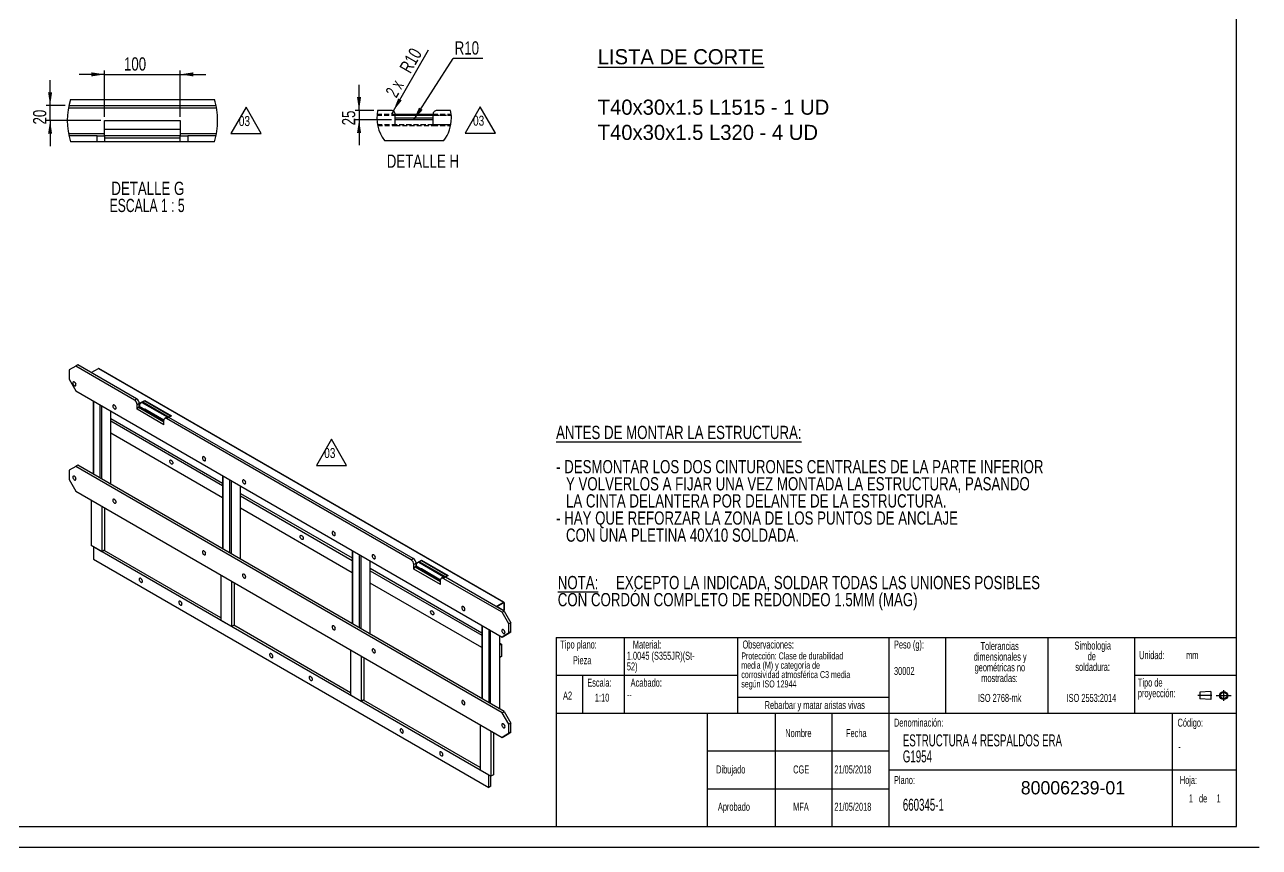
# Model space of a CAD drawing. Extents: x 0 to 5132, y -1284 to 1139.
# Drawn here: x 267.4 to 594, y 0 to 217.5 of the extents above; entities that cross this region are included whole.
import ezdxf

# ---------------------------------------------------------------- set-up
doc = ezdxf.new("R2010")
doc.units = 0
doc.linetypes.add('CENTERX2', pattern=[20.32, 12.7, -2.54, 2.54, -2.54])
doc.linetypes.add('HIDDEN', pattern=[1.905, 1.27, -0.635])
doc.layers.get('0').update_dxf_attribs({"linetype": 'CONTINUOUS'})
doc.layers.add('FORMATO', color=7, linetype='CONTINUOUS')
doc.layers.add('SLD-0', color=179, linetype='CONTINUOUS')
doc.styles.add('SLDTEXTSTYLE0', font='TXT', dxfattribs={"width": 0.75})
doc.styles.add('SLDTEXTSTYLE1', font='TXT', dxfattribs={"width": 0.605})
doc.styles.add('SLDTEXTSTYLE2', font='TXT', dxfattribs={"width": 0.6875})
doc.styles.add('SLDTEXTSTYLE3', font='TXT', dxfattribs={"width": 0.666667})
doc.dimstyles.new('SLDDIMSTYLE1', dxfattribs={"dimtxt": 3.5, "dimasz": 3.5, "dimexe": 0, "dimexo": 0.0625, "dimgap": 0.875, "dimtad": 1, "dimdec": 1, "dimlfac": 10, "dimrnd": 1e-09, "dimzin": 12, "dimdsep": 46, "dimtxsty": 'SLDTEXTSTYLE0', "dimsah": 1, "dimcen": 0.09, "dimadec": 0, "dimazin": 0, "dimtfac": 1, "dimtdec": 1, "dimtmove": 0, "dimatfit": 0, "dimfxl": 1, "dimtolj": 1, "dimtzin": 12, "dimarcsym": 0})
doc.dimstyles.new('SLDDIMSTYLE4', dxfattribs={"dimtxt": 0.18, "dimasz": 3.5, "dimexe": 0, "dimexo": 0.0625, "dimgap": 0, "dimtad": 0, "dimtih": 1, "dimtoh": 1, "dimdec": 0, "dimrnd": 1e-09, "dimzin": 0, "dimdsep": 46, "dimtxsty": 'Standard', "dimsah": 1, "dimcen": 0.09, "dimadec": 0, "dimazin": 0, "dimtfac": 3.5, "dimtdec": 0, "dimtofl": 0, "dimtmove": 0, "dimatfit": 3, "dimfxl": 1, "dimtolj": 1, "dimtzin": 0, "dimarcsym": 0})
doc.dimstyles.new('SLDDIMSTYLE5', dxfattribs={"dimtxt": 3.5, "dimasz": 3.5, "dimexe": 0, "dimexo": 0.0625, "dimgap": 0.875, "dimtad": 1, "dimdec": 1, "dimlfac": 5, "dimrnd": 1e-09, "dimzin": 12, "dimdsep": 46, "dimtxsty": 'SLDTEXTSTYLE0', "dimsah": 1, "dimcen": 0.09, "dimadec": 0, "dimazin": 0, "dimtfac": 1, "dimtdec": 1, "dimtmove": 0, "dimatfit": 0, "dimfxl": 1, "dimtolj": 1, "dimtzin": 12, "dimarcsym": 0})
doc.dimstyles.new('SLDDIMSTYLE6', dxfattribs={"dimtxt": 3.5, "dimasz": 3.5, "dimexe": 0, "dimexo": 0.0625, "dimgap": 0.875, "dimtad": 1, "dimdec": 1, "dimlfac": 10, "dimrnd": 1e-09, "dimzin": 12, "dimdsep": 46, "dimtxsty": 'SLDTEXTSTYLE0', "dimsah": 1, "dimcen": 0, "dimadec": 0, "dimazin": 0, "dimtfac": 1, "dimtdec": 1, "dimtofl": 0, "dimtmove": 0, "dimatfit": 3, "dimfxl": 1, "dimtolj": 1, "dimtzin": 12, "dimarcsym": 0})

# ---------------------------------------------------------------- blocks, each defined once
blk = doc.blocks.new('BLOQUE3')
at = {"color": 7, "linetype": 'Continuous'}
for p, q in [((397.68, 130.95), (395.23, 130.77)), ((395.23, 130.77), (395.23, 129.34)), ((397.68, 130.95), (397.68, 129.16)), ((397.68, 129.16), (395.23, 129.34))]:
    blk.add_line(p, q, dxfattribs=at)
at = {"color": 7, "linetype": 'CENTERX2'}
for p, q in [((400.52, 128.85), (400.52, 131.19)), ((397.92, 130.06), (394.8, 130.06)), ((398.88, 130.02), (402.16, 130.02))]:
    blk.add_line(p, q, dxfattribs=at)
at = {"color": 7, "linetype": 'Continuous'}
for radius in [0.892, 0.713]:
    blk.add_circle((400.52, 130.02), radius, dxfattribs=at)
blk = doc.blocks.new('SW_NOTE_0_2')
at = {"layer": 'FORMATO', "color": 0, "char_height": 3.5, "attachment_point": 1, "style": 'SLDTEXTSTYLE0'}
for s, insert in [('\\LNOTA:', (0, 4.51)), ('EXCEPTO LA INDICADA, SOLDAR TODAS LAS UNIONES POSIBLES', (15.4, 4.51)), ('CON CORDÓN COMPLETO DE REDONDEO 1.5MM (MAG)', (0, -0.01))]:
    blk.add_mtext(s, dxfattribs=dict(at, insert=insert))
blk = doc.blocks.new('SW_NOTE_0_3')
at = {"layer": 'FORMATO', "color": 0, "char_height": 3.5, "attachment_point": 1, "style": 'SLDTEXTSTYLE0'}
for s, insert in [('\\LANTES DE MONTAR LA ESTRUCTURA:', (0, 4.51)), ('- DESMONTAR LOS DOS CINTURONES CENTRALES DE LA PARTE INFERIOR', (0, -4.54)), ('Y VOLVERLOS A FIJAR UNA VEZ MONTADA LA ESTRUCTURA, PASANDO', (2.62, -9.07)), ('LA CINTA DELANTERA POR DELANTE DE LA ESTRUCTURA.', (2.62, -13.59)), ('- HAY QUE REFORZAR LA ZONA DE LOS PUNTOS DE ANCLAJE', (0, -18.12)), ('CON UNA PLETINA 40X10 SOLDADA.', (2.62, -22.64))]:
    blk.add_mtext(s, dxfattribs=dict(at, insert=insert))
blk = doc.blocks.new('SW_NOTE_0_5')
at = {"layer": 'SLD-0', "color": 0, "char_height": 3.175, "attachment_point": 1, "style": 'SLDTEXTSTYLE1'}
for s, insert in [('ESTRUCTURA 4 RESPALDOS ERA', (0, 4.09)), ('G1954', (0, -0.14))]:
    blk.add_mtext(s, dxfattribs=dict(at, insert=insert))
blk = doc.blocks.new('SW_NOTE_0_6')
at = {"layer": 'SLD-0', "color": 0, "char_height": 1.8521, "attachment_point": 1, "style": 'SLDTEXTSTYLE1'}
for s, insert in [('media (M) y categoría de', (0, -0.08)), ('Protección: Clase de durabilidad', (0, 2.39)), ('corrosividad atmosférica C3 media', (0, -2.55)), ('según ISO 12944', (0, -5.02))]:
    blk.add_mtext(s, dxfattribs=dict(at, insert=insert))
blk = doc.blocks.new('SW_NOTE_0_7')
at = {"layer": 'SLD-0', "color": 0, "attachment_point": 1, "style": 'SLDTEXTSTYLE1'}
for s, insert, char_height in [('52)', (0, -0.09), 2.117), ('1.0045 (S355JR)(St-', (0, 2.73), 2.1167)]:
    blk.add_mtext(s, dxfattribs=dict(at, insert=insert, char_height=char_height))
blk = doc.blocks.new('SW_NOTE_0_8')
at = {"layer": 'SLD-0', "color": 0, "char_height": 2.117, "attachment_point": 2, "style": 'SLDTEXTSTYLE1'}
for s, insert in [('Simbologia', (7.11, 2.73)), ('de', (6.84, -0.09)), ('soldadura:', (7.06, -2.92))]:
    blk.add_mtext(s, dxfattribs=dict(at, insert=insert))
blk = doc.blocks.new('SW_NOTE_0_9')
at = {"layer": 'SLD-0', "color": 0, "attachment_point": 1, "style": 'SLDTEXTSTYLE1'}
for s, insert, char_height in [('Tipo de', (0, 2.73), 2.117), ('proyección:', (0, -0.09), 2.1167)]:
    blk.add_mtext(s, dxfattribs=dict(at, insert=insert, char_height=char_height))
blk = doc.blocks.new('SW_NOTE_0_10')
at = {"layer": 'SLD-0', "color": 0, "attachment_point": 2, "style": 'SLDTEXTSTYLE1'}
for s, insert, char_height in [('dimensionales y', (7.54, -0.09), 2.1167), ('Tolerancias', (7.41, 2.73), 2.1167), ('geométricas no', (7.46, -2.92), 2.1167), ('mostradas:', (7.38, -5.74), 2.117)]:
    blk.add_mtext(s, dxfattribs=dict(at, insert=insert, char_height=char_height))
blk = doc.blocks.new('SW_NOTE_0_1')
at = {"layer": 'FORMATO', "color": 0, "insert": (0, 17.1), "char_height": 13.23, "attachment_point": 1, "style": 'SLDTEXTSTYLE0'}
blk.add_mtext('03', dxfattribs=at)
blk = doc.blocks.new('SIMBOLO_REV3')
at = {"layer": 'FORMATO'}
for p, q in [((201.4, 1620.3), (181.4, 1585.7)), ((221.4, 1585.7), (201.4, 1620.3)), ((181.4, 1585.7), (221.4, 1585.7))]:
    blk.add_line(p, q, dxfattribs=at)
at = {"layer": 'FORMATO', "color": 7}
blk.add_blockref('SW_NOTE_0_1', (191.8, 1591.6), dxfattribs=at)
blk = doc.blocks.new('_D_53')
at = {"layer": 'FORMATO', "color": 7, "transparency": 16777216}
for p, q in [((274.15, 196.16), (274.15, 202.89)), ((278.11, 196.16), (273.15, 196.16)), ((274.15, 192.16), (274.15, 196.16)), ((287.58, 192.16), (273.15, 192.16)), ((274.15, 192.16), (274.15, 185.43))]:
    blk.add_line(p, q, dxfattribs=at)
for points in [[(274.15, 196.16), (274.69, 199.66), (273.61, 199.66)], [(274.15, 192.16), (273.61, 188.66), (274.69, 188.66)]]:
    blk.add_solid(points, dxfattribs=at)
at = {"layer": 'FORMATO', "color": 7, "transparency": 16777216, "insert": (269.64, 191.13), "char_height": 3.5, "attachment_point": 1, "rotation": 90, "style": 'SLDTEXTSTYLE0'}
blk.add_mtext('20', dxfattribs=at)
blk = doc.blocks.new('_D_54')
at = {"layer": 'FORMATO', "color": 7, "transparency": 16777216}
for p, q in [((288.58, 204.38), (281.85, 204.38)), ((288.58, 193.16), (288.58, 205.38)), ((288.58, 204.38), (308.58, 204.38)), ((308.58, 193.16), (308.58, 205.38)), ((308.58, 204.38), (315.31, 204.38))]:
    blk.add_line(p, q, dxfattribs=at)
for points in [[(288.58, 204.38), (285.08, 204.92), (285.08, 203.84)], [(308.58, 204.38), (312.08, 203.84), (312.08, 204.92)]]:
    blk.add_solid(points, dxfattribs=at)
at = {"layer": 'FORMATO', "color": 7, "transparency": 16777216, "insert": (293.69, 208.89), "char_height": 3.5, "attachment_point": 1, "style": 'SLDTEXTSTYLE0'}
blk.add_mtext('100', dxfattribs=at)
blk = doc.blocks.new('SW_NOTE_0_19')
at = {"layer": 'FORMATO', "color": 0, "char_height": 3.5, "attachment_point": 2}
for s, insert, style in [('DETALLE G', (11.54, 4.51), 'SLDTEXTSTYLE0'), ('ESCALA 1 : 5', (11.35, -0.01), 'SLDTEXTSTYLE2')]:
    blk.add_mtext(s, dxfattribs=dict(at, insert=insert, style=style))
blk = doc.blocks.new('_D_55')
at = {"layer": 'FORMATO', "color": 7, "transparency": 16777216}
for p, q in [((355.87, 194.86), (355.87, 201.59)), ((359.79, 194.86), (354.87, 194.86)), ((355.87, 194.86), (355.87, 192.36)), ((364.44, 192.36), (354.87, 192.36)), ((355.87, 192.36), (355.87, 185.63))]:
    blk.add_line(p, q, dxfattribs=at)
for points in [[(355.87, 194.86), (356.41, 198.36), (355.33, 198.36)], [(355.87, 192.36), (355.33, 188.86), (356.41, 188.86)]]:
    blk.add_solid(points, dxfattribs=at)
at = {"layer": 'FORMATO', "color": 7, "transparency": 16777216, "insert": (351.36, 190.9), "char_height": 3.5, "attachment_point": 1, "rotation": 90, "style": 'SLDTEXTSTYLE0'}
blk.add_mtext('25', dxfattribs=at)
blk = doc.blocks.new('_D_56')
at = {"layer": 'FORMATO', "color": 7, "transparency": 16777216}
for q in [(374.25, 210.85), (364.44, 193.86)]:
    blk.add_line((364.94, 194.73), q, dxfattribs=at)
blk.add_solid([(364.94, 194.73), (367.16, 197.49), (366.23, 198.03)], dxfattribs=at)
at = {"layer": 'FORMATO', "color": 7, "transparency": 16777216, "char_height": 3.5, "attachment_point": 1, "rotation": 60}
for s, insert, style in [('R10', (366.4, 206.14), 'SLDTEXTSTYLE0'), ('2 x', (362.7, 199.72), 'SLDTEXTSTYLE3')]:
    blk.add_mtext(s, dxfattribs=dict(at, insert=insert, style=style))
blk = doc.blocks.new('SW_NOTE_0_20')
at = {"layer": 'FORMATO', "color": 0}
blk.add_line((7.89, 0), (0, 0), dxfattribs=at)
at = {"layer": 'FORMATO', "color": 0, "insert": (0.42, 4.55), "char_height": 3.5, "attachment_point": 1, "style": 'SLDTEXTSTYLE0'}
blk.add_mtext('R10', dxfattribs=at)

msp = doc.modelspace()

# ---------------------------------------------------------------- linework, layer by layer
at = {"color": 7, "linetype": 'Continuous'}
for p, q in [((279.107, 196.163), (318.056, 196.163)), ((279.505, 197.763), (317.657, 197.763)), ((278.993, 195.563), (318.169, 195.563)), ((364.442, 194.86), (360.787, 194.86)), ((365.442, 193.86), (375.442, 193.86)), ((365.442, 192.36), (365.442, 193.86)), ((365.442, 193.71), (375.442, 193.71)), ((365.442, 192.86), (375.442, 192.86)), ((375.442, 192.36), (375.442, 193.86)), ((380.096, 194.86), (376.442, 194.86)), ((288.581, 192.163), (308.581, 192.163)), ((288.581, 188.763), (288.581, 192.163)), ((308.581, 189.763), (288.581, 189.763)), ((308.581, 192.163), (308.581, 188.763)), ((375.442, 192.36), (365.442, 192.36)), ((278.993, 188.763), (288.581, 188.763)), ((286.581, 188.163), (279.107, 188.163)), ((286.581, 186.563), (279.505, 186.563)), ((286.581, 186.563), (286.581, 188.163)), ((286.581, 188.163), (288.581, 188.163)), ((288.581, 186.563), (286.581, 186.563)), ((288.581, 188.163), (288.581, 188.763)), ((288.581, 188.163), (288.581, 186.563)), ((308.581, 188.163), (288.581, 188.163)), ((288.581, 187.563), (308.581, 187.563)), ((308.581, 186.563), (288.581, 186.563)), ((308.581, 188.763), (318.169, 188.763)), ((308.581, 188.763), (308.581, 188.163)), ((308.581, 186.563), (308.581, 188.163)), ((308.581, 188.163), (310.581, 188.163)), ((310.581, 186.563), (308.581, 186.563)), ((310.581, 188.163), (310.581, 186.563)), ((318.056, 188.163), (310.581, 188.163)), ((317.657, 186.563), (310.581, 186.563)), ((362.618, 186.86), (378.266, 186.86)), ((281.487, 127.569), (280.921, 127.243)), ((297.043, 118.589), (281.487, 127.569)), ((280.921, 127.243), (279.154, 126.222)), ((279.154, 126.222), (279.154, 123.772)), ((296.478, 118.262), (280.921, 127.243)), ((285.023, 125.528), (286.932, 126.63)), ((286.932, 126.63), (394.058, 64.787)), ((394.208, 64.802), (287.082, 126.645)), ((279.154, 123.772), (280.921, 120.71)), ((280.921, 120.71), (393.705, 55.602)), ((285.5, 118.067), (285.5, 98.715)), ((296.478, 118.262), (297.043, 118.589)), ((297.963, 117.487), (299.165, 118.181)), ((297.963, 117.364), (299.165, 118.058)), ((299.165, 118.181), (306.236, 114.099)), ((299.165, 118.058), (299.165, 118.181)), ((299.165, 118.058), (306.13, 114.037)), ((290.202, 96.337), (290.202, 115.353)), ((297.751, 117.364), (297.185, 117.038)), ((297.185, 115.813), (297.185, 117.038)), ((304.256, 111.731), (297.185, 115.813)), ((297.751, 116.548), (297.538, 116.425)), ((297.751, 116.548), (297.751, 117.364)), ((297.751, 116.548), (297.751, 117.119)), ((304.256, 112.792), (297.751, 116.548)), ((297.857, 116.486), (297.857, 117.18)), ((299.165, 115.853), (299.059, 115.792)), ((304.256, 112.914), (299.165, 115.853)), ((299.165, 115.731), (299.165, 115.853)), ((290.202, 113.393), (319.795, 96.309)), ((290.202, 112.74), (319.795, 95.656)), ((304.256, 111.731), (304.256, 112.956)), ((305.029, 113.74), (304.463, 113.413)), ((305.529, 113.69), (304.963, 113.364)), ((369.663, 76.013), (304.963, 113.364)), ((306.236, 114.099), (305.529, 113.69)), ((370.229, 76.34), (305.529, 113.69)), ((319.795, 92.389), (290.202, 109.473)), ((280.921, 100.705), (279.154, 99.684)), ((279.154, 99.684), (279.154, 97.235)), ((281.487, 101.032), (280.921, 100.705)), ((393.705, 35.597), (280.921, 100.705)), ((394.271, 35.923), (281.487, 101.032)), ((319.795, 98.269), (319.795, 78.917)), ((279.154, 97.235), (280.921, 94.173)), ((289.973, 96.133), (290.114, 96.215)), ((324.496, 76.539), (324.496, 95.555)), ((280.921, 94.173), (393.705, 29.064)), ((285.023, 91.805), (285.023, 79.802)), ((324.496, 93.595), (354.09, 76.511)), ((324.496, 92.942), (354.09, 75.858)), ((287.851, 90.173), (287.851, 78.169)), ((288.558, 89.764), (288.558, 78.577)), ((354.09, 72.592), (324.496, 89.675)), ((287.851, 78.169), (285.023, 79.802)), ((390.169, 19.102), (285.588, 79.476)), ((285.588, 79.476), (285.588, 76.209)), ((288.558, 78.577), (287.851, 78.169)), ((319.317, 60.657), (288.417, 78.496)), ((354.09, 78.471), (354.09, 59.119)), ((285.588, 76.209), (390.169, 15.836)), ((324.267, 76.335), (324.408, 76.417)), ((358.791, 56.741), (358.791, 75.757)), ((369.663, 76.013), (370.229, 76.34)), ((370.936, 75.115), (370.37, 74.788)), ((370.936, 74.298), (370.936, 75.115)), ((371.148, 75.237), (372.35, 75.931)), ((371.148, 75.115), (372.35, 75.809)), ((372.35, 75.931), (379.421, 71.849)), ((372.35, 75.809), (372.35, 75.931)), ((372.35, 75.809), (379.315, 71.788)), ((319.317, 72.007), (319.317, 60.004)), ((358.791, 73.797), (388.384, 56.713)), ((358.791, 73.144), (388.384, 56.06)), ((370.37, 73.564), (370.37, 74.788)), ((377.441, 69.482), (370.37, 73.564)), ((370.936, 74.298), (370.724, 74.176)), ((370.936, 74.298), (370.936, 74.87)), ((377.441, 70.543), (370.936, 74.298)), ((371.042, 74.237), (371.042, 74.931)), ((372.35, 73.604), (372.244, 73.543)), ((377.441, 70.665), (372.35, 73.604)), ((372.35, 73.482), (372.35, 73.604)), ((379.421, 71.849), (378.714, 71.441)), ((322.146, 70.375), (322.146, 58.371)), ((322.853, 69.966), (322.853, 58.78)), ((388.384, 52.794), (358.791, 69.878)), ((377.441, 69.482), (377.441, 70.706)), ((378.214, 71.491), (377.649, 71.164)), ((378.714, 71.441), (378.149, 71.115)), ((393.705, 62.134), (378.149, 71.115)), ((394.271, 62.461), (378.714, 71.441)), ((392.149, 63.685), (394.058, 64.787)), ((392.256, 63.624), (394.058, 64.665)), ((393.705, 62.134), (394.271, 62.461)), ((395.473, 59.072), (393.705, 62.134)), ((394.165, 64.604), (394.165, 62.644)), ((394.271, 64.665), (394.271, 62.705)), ((394.271, 62.461), (396.038, 59.399)), ((322.146, 58.371), (319.317, 60.004)), ((396.038, 59.399), (395.473, 59.072)), ((395.473, 56.623), (395.473, 59.072)), ((396.038, 56.949), (396.038, 59.399)), ((322.853, 58.78), (322.146, 58.371)), ((353.612, 40.859), (322.711, 58.698)), ((358.562, 56.537), (358.703, 56.619)), ((388.384, 58.673), (388.384, 39.321)), ((393.086, 36.943), (393.086, 55.959)), ((393.705, 55.602), (395.473, 56.623)), ((394.271, 55.929), (393.705, 55.602)), ((396.038, 56.949), (394.271, 55.929)), ((395.473, 56.623), (396.038, 56.949)), ((393.086, 53.999), (393.564, 53.723)), ((393.564, 53.723), (393.086, 53.447)), ((393.564, 53.723), (393.564, 50.457)), ((353.612, 52.21), (353.612, 40.206)), ((356.44, 50.577), (356.44, 38.573)), ((357.148, 50.169), (357.148, 38.982)), ((393.564, 50.457), (393.086, 50.181)), ((356.44, 38.573), (353.612, 40.206)), ((357.148, 38.982), (356.44, 38.573)), ((387.907, 21.062), (357.006, 38.9)), ((392.857, 36.739), (392.998, 36.821)), ((393.705, 35.597), (394.271, 35.923)), ((394.271, 35.923), (396.038, 32.861)), ((395.473, 32.535), (393.705, 35.597)), ((396.038, 32.861), (395.473, 32.535)), ((396.038, 30.412), (396.038, 32.861)), ((387.907, 32.412), (387.907, 20.408)), ((390.735, 30.779), (390.735, 18.776)), ((391.442, 30.371), (391.442, 19.184)), ((393.705, 29.064), (395.473, 30.085)), ((396.038, 30.412), (394.271, 29.391)), ((395.473, 30.085), (395.473, 32.535)), ((395.473, 30.085), (396.038, 30.412)), ((394.271, 29.391), (393.705, 29.064)), ((390.735, 18.776), (387.907, 20.408)), ((390.169, 15.836), (390.169, 19.102)), ((391.442, 19.184), (390.735, 18.776)), ((390.735, 16.163), (390.735, 18.776)), ((390.735, 16.163), (390.169, 15.836)), ((0, 0), (594, 0))]:
    msp.add_line(p, q, dxfattribs=at)
at = {"color": 7, "linetype": 'HIDDEN'}
for p, q in [((360.607, 193.56), (365.442, 193.56)), ((360.607, 193.56), (380.277, 193.56)), ((360.619, 193.71), (365.442, 193.71)), ((360.633, 193.86), (365.442, 193.86)), ((375.442, 193.86), (380.251, 193.86)), ((375.442, 193.71), (380.265, 193.71)), ((375.442, 193.56), (380.277, 193.56)), ((360.73, 191.16), (365.442, 191.16)), ((360.73, 191.16), (380.154, 191.16)), ((360.757, 191.01), (365.442, 191.01)), ((360.787, 190.86), (365.442, 190.86)), ((365.442, 191.16), (365.442, 192.36)), ((365.442, 190.86), (365.442, 191.16)), ((375.442, 191.01), (365.442, 191.01)), ((365.442, 190.86), (375.442, 190.86)), ((375.442, 191.16), (375.442, 192.36)), ((375.442, 191.16), (380.154, 191.16)), ((375.442, 191.16), (375.442, 190.86)), ((375.442, 191.01), (380.126, 191.01)), ((375.442, 190.86), (380.096, 190.86))]:
    msp.add_line(p, q, dxfattribs=at)
at = {"color": 8, "linetype": 'Continuous'}
for p, q in [((365.442, 193.56), (375.442, 193.56)), ((285.588, 118.016), (285.588, 98.664)), ((297.718, 117.628), (297.963, 117.487)), ((298.457, 117.65), (305.156, 113.783)), ((298.669, 117.772), (305.634, 113.751)), ((287.285, 117.037), (287.285, 97.685)), ((287.71, 116.792), (287.71, 97.44)), ((290.114, 115.404), (290.114, 96.215)), ((297.538, 116.425), (304.256, 112.547)), ((319.883, 98.218), (319.883, 78.866)), ((321.58, 97.239), (321.58, 77.887)), ((322.004, 96.994), (322.004, 77.642)), ((324.408, 95.606), (324.408, 76.417)), ((354.178, 78.421), (354.178, 59.068)), ((355.875, 77.441), (355.875, 58.089)), ((356.299, 77.196), (356.299, 57.844)), ((358.703, 75.808), (358.703, 56.619)), ((370.904, 75.379), (371.148, 75.237)), ((371.643, 75.401), (378.341, 71.534)), ((371.855, 75.523), (378.82, 71.502)), ((370.724, 74.176), (377.441, 70.298)), ((392.361, 63.685), (394.165, 62.644)), ((394.058, 64.665), (394.165, 64.604)), ((388.472, 58.623), (388.472, 39.271)), ((390.169, 57.643), (390.169, 38.291)), ((390.594, 57.398), (390.594, 38.046)), ((392.998, 56.01), (392.998, 36.821))]:
    msp.add_line(p, q, dxfattribs=at)
at = {"color": 7, "linetype": 'Continuous', "flags": 128}
for points in [[(280.992, 122.303), (280.979, 122.432), (280.94, 122.569), (280.877, 122.705), (280.795, 122.83), (280.699, 122.938), (280.594, 123.021), (280.488, 123.075), (280.387, 123.095), (280.297, 123.081), (280.225, 123.034), (280.173, 122.956), (280.147, 122.852), (280.147, 122.729), (280.173, 122.595), (280.225, 122.458), (280.297, 122.326), (280.387, 122.209), (280.488, 122.112), (280.594, 122.043), (280.699, 122.006), (280.795, 122.003), (280.877, 122.034), (280.94, 122.097), (280.979, 122.189), (280.992, 122.303)], [(291.599, 116.18), (291.585, 116.309), (291.546, 116.446), (291.484, 116.581), (291.402, 116.707), (291.306, 116.815), (291.201, 116.898), (291.095, 116.952), (290.994, 116.972), (290.904, 116.958), (290.831, 116.911), (290.78, 116.833), (290.754, 116.729), (290.754, 116.606), (290.78, 116.472), (290.831, 116.335), (290.904, 116.203), (290.994, 116.086), (291.095, 115.989), (291.201, 115.92), (291.306, 115.883), (291.402, 115.88), (291.484, 115.911), (291.546, 115.974), (291.585, 116.066), (291.599, 116.18)], [(304.963, 113.364), (304.825, 113.428), (304.692, 113.458), (304.57, 113.453), (304.463, 113.413), (304.375, 113.34), (304.31, 113.237), (304.27, 113.107), (304.256, 112.956)], [(305.776, 102.115), (305.79, 102.23), (305.829, 102.321), (305.891, 102.384), (305.973, 102.415), (306.069, 102.412), (306.174, 102.375), (306.28, 102.306), (306.381, 102.21), (306.471, 102.092), (306.544, 101.96), (306.595, 101.823), (306.621, 101.689), (306.621, 101.566), (306.595, 101.462), (306.544, 101.384), (306.471, 101.337), (306.381, 101.323), (306.28, 101.343), (306.174, 101.397), (306.069, 101.48), (305.973, 101.588), (305.891, 101.714), (305.829, 101.849), (305.79, 101.986), (305.776, 102.115)], [(315.287, 102.505), (315.273, 102.634), (315.234, 102.771), (315.172, 102.907), (315.09, 103.032), (314.994, 103.14), (314.889, 103.223), (314.783, 103.277), (314.682, 103.297), (314.592, 103.283), (314.519, 103.236), (314.468, 103.158), (314.442, 103.054), (314.442, 102.931), (314.468, 102.797), (314.519, 102.66), (314.592, 102.528), (314.682, 102.411), (314.783, 102.314), (314.889, 102.245), (314.994, 102.208), (315.09, 102.205), (315.172, 102.236), (315.234, 102.299), (315.273, 102.391), (315.287, 102.505)], [(280.992, 97.398), (280.979, 97.528), (280.94, 97.665), (280.877, 97.8), (280.795, 97.926), (280.699, 98.033), (280.594, 98.117), (280.488, 98.17), (280.387, 98.191), (280.297, 98.177), (280.225, 98.129), (280.173, 98.051), (280.147, 97.948), (280.147, 97.825), (280.173, 97.691), (280.225, 97.553), (280.297, 97.422), (280.387, 97.304), (280.488, 97.208), (280.594, 97.139), (280.699, 97.102), (280.795, 97.098), (280.877, 97.129), (280.94, 97.193), (280.979, 97.284), (280.992, 97.398)], [(325.893, 96.382), (325.88, 96.511), (325.841, 96.648), (325.778, 96.784), (325.696, 96.909), (325.6, 97.017), (325.496, 97.1), (325.39, 97.154), (325.288, 97.174), (325.199, 97.16), (325.126, 97.113), (325.075, 97.035), (325.048, 96.931), (325.048, 96.808), (325.075, 96.674), (325.126, 96.537), (325.199, 96.405), (325.288, 96.288), (325.39, 96.191), (325.496, 96.122), (325.6, 96.085), (325.696, 96.082), (325.778, 96.113), (325.841, 96.176), (325.88, 96.268), (325.893, 96.382)], [(291.599, 91.275), (291.585, 91.405), (291.546, 91.542), (291.484, 91.677), (291.402, 91.803), (291.306, 91.91), (291.201, 91.994), (291.095, 92.047), (290.994, 92.068), (290.904, 92.054), (290.831, 92.006), (290.78, 91.928), (290.754, 91.825), (290.754, 91.702), (290.78, 91.567), (290.831, 91.43), (290.904, 91.299), (290.994, 91.181), (291.095, 91.085), (291.201, 91.016), (291.306, 90.978), (291.402, 90.975), (291.484, 91.006), (291.546, 91.069), (291.585, 91.161), (291.599, 91.275)], [(340.283, 82.195), (340.296, 82.309), (340.336, 82.401), (340.398, 82.464), (340.48, 82.495), (340.576, 82.492), (340.681, 82.455), (340.787, 82.386), (340.888, 82.289), (340.978, 82.172), (341.051, 82.04), (341.102, 81.903), (341.128, 81.769), (341.128, 81.646), (341.102, 81.542), (341.051, 81.464), (340.978, 81.417), (340.888, 81.403), (340.787, 81.423), (340.681, 81.477), (340.576, 81.56), (340.48, 81.668), (340.398, 81.793), (340.336, 81.929), (340.296, 82.066), (340.283, 82.195)], [(349.581, 82.707), (349.568, 82.837), (349.529, 82.973), (349.466, 83.109), (349.385, 83.234), (349.288, 83.342), (349.184, 83.425), (349.078, 83.479), (348.977, 83.499), (348.887, 83.486), (348.814, 83.438), (348.763, 83.36), (348.736, 83.256), (348.736, 83.133), (348.763, 82.999), (348.814, 82.862), (348.887, 82.731), (348.977, 82.613), (349.078, 82.517), (349.184, 82.448), (349.288, 82.41), (349.385, 82.407), (349.466, 82.438), (349.529, 82.501), (349.568, 82.593), (349.581, 82.707)], [(315.287, 77.6), (315.273, 77.73), (315.234, 77.867), (315.172, 78.002), (315.09, 78.128), (314.994, 78.236), (314.889, 78.319), (314.783, 78.372), (314.682, 78.393), (314.592, 78.379), (314.519, 78.331), (314.468, 78.253), (314.442, 78.15), (314.442, 78.027), (314.468, 77.893), (314.519, 77.755), (314.592, 77.624), (314.682, 77.506), (314.783, 77.41), (314.889, 77.341), (314.994, 77.304), (315.09, 77.3), (315.172, 77.331), (315.234, 77.395), (315.273, 77.486), (315.287, 77.6)], [(360.188, 76.584), (360.175, 76.713), (360.136, 76.85), (360.073, 76.986), (359.991, 77.111), (359.895, 77.219), (359.79, 77.302), (359.684, 77.356), (359.583, 77.376), (359.493, 77.362), (359.421, 77.315), (359.369, 77.237), (359.343, 77.133), (359.343, 77.01), (359.369, 76.876), (359.421, 76.739), (359.493, 76.607), (359.583, 76.49), (359.684, 76.393), (359.79, 76.324), (359.895, 76.287), (359.991, 76.284), (360.073, 76.315), (360.136, 76.378), (360.175, 76.47), (360.188, 76.584)], [(325.893, 71.477), (325.88, 71.607), (325.841, 71.744), (325.778, 71.879), (325.696, 72.005), (325.6, 72.112), (325.496, 72.196), (325.39, 72.249), (325.288, 72.27), (325.199, 72.256), (325.126, 72.208), (325.075, 72.13), (325.048, 72.027), (325.048, 71.904), (325.075, 71.77), (325.126, 71.632), (325.199, 71.501), (325.288, 71.383), (325.39, 71.287), (325.496, 71.218), (325.6, 71.181), (325.696, 71.177), (325.778, 71.208), (325.841, 71.272), (325.88, 71.363), (325.893, 71.477)], [(298.564, 70.352), (298.55, 70.481), (298.511, 70.618), (298.449, 70.754), (298.367, 70.879), (298.271, 70.987), (298.166, 71.07), (298.06, 71.124), (297.959, 71.144), (297.869, 71.13), (297.796, 71.083), (297.745, 71.005), (297.719, 70.901), (297.719, 70.778), (297.745, 70.644), (297.796, 70.507), (297.869, 70.375), (297.959, 70.258), (298.06, 70.161), (298.166, 70.092), (298.271, 70.055), (298.367, 70.052), (298.449, 70.083), (298.511, 70.146), (298.55, 70.238), (298.564, 70.352)], [(378.149, 71.115), (378.011, 71.179), (377.878, 71.209), (377.756, 71.204), (377.649, 71.164), (377.561, 71.091), (377.495, 70.988), (377.455, 70.858), (377.441, 70.706)], [(309.029, 64.31), (309.016, 64.44), (308.976, 64.577), (308.914, 64.712), (308.832, 64.838), (308.736, 64.946), (308.631, 65.029), (308.525, 65.083), (308.424, 65.103), (308.334, 65.089), (308.261, 65.042), (308.21, 64.963), (308.184, 64.86), (308.184, 64.737), (308.21, 64.603), (308.261, 64.466), (308.334, 64.334), (308.424, 64.216), (308.525, 64.12), (308.631, 64.051), (308.736, 64.014), (308.832, 64.011), (308.914, 64.041), (308.976, 64.105), (309.016, 64.196), (309.029, 64.31)], [(374.79, 62.275), (374.803, 62.389), (374.842, 62.48), (374.905, 62.544), (374.987, 62.575), (375.083, 62.571), (375.187, 62.534), (375.294, 62.465), (375.395, 62.369), (375.485, 62.251), (375.557, 62.12), (375.609, 61.982), (375.635, 61.848), (375.635, 61.725), (375.609, 61.622), (375.557, 61.544), (375.485, 61.496), (375.395, 61.482), (375.294, 61.503), (375.187, 61.556), (375.083, 61.64), (374.987, 61.747), (374.905, 61.873), (374.842, 62.008), (374.803, 62.145), (374.79, 62.275)], [(383.876, 62.909), (383.863, 63.039), (383.824, 63.175), (383.761, 63.311), (383.679, 63.436), (383.583, 63.544), (383.479, 63.628), (383.372, 63.681), (383.271, 63.702), (383.181, 63.688), (383.109, 63.64), (383.057, 63.562), (383.031, 63.458), (383.031, 63.336), (383.057, 63.201), (383.109, 63.064), (383.181, 62.933), (383.271, 62.815), (383.372, 62.719), (383.479, 62.65), (383.583, 62.612), (383.679, 62.609), (383.761, 62.64), (383.824, 62.703), (383.863, 62.795), (383.876, 62.909)], [(349.581, 57.802), (349.568, 57.932), (349.529, 58.069), (349.466, 58.204), (349.385, 58.33), (349.288, 58.438), (349.184, 58.521), (349.078, 58.575), (348.977, 58.595), (348.887, 58.581), (348.814, 58.534), (348.763, 58.455), (348.736, 58.352), (348.736, 58.229), (348.763, 58.095), (348.814, 57.958), (348.887, 57.826), (348.977, 57.708), (349.078, 57.612), (349.184, 57.543), (349.288, 57.506), (349.385, 57.503), (349.466, 57.533), (349.529, 57.597), (349.568, 57.688), (349.581, 57.802)], [(394.483, 56.786), (394.469, 56.916), (394.43, 57.052), (394.368, 57.188), (394.286, 57.313), (394.19, 57.421), (394.085, 57.505), (393.979, 57.558), (393.878, 57.579), (393.788, 57.565), (393.715, 57.517), (393.664, 57.439), (393.638, 57.335), (393.638, 57.213), (393.664, 57.078), (393.715, 56.941), (393.788, 56.81), (393.878, 56.692), (393.979, 56.596), (394.085, 56.527), (394.19, 56.489), (394.286, 56.486), (394.368, 56.517), (394.43, 56.58), (394.469, 56.672), (394.483, 56.786)], [(360.188, 51.679), (360.175, 51.809), (360.136, 51.946), (360.073, 52.081), (359.991, 52.207), (359.895, 52.315), (359.79, 52.398), (359.684, 52.451), (359.583, 52.472), (359.493, 52.458), (359.421, 52.41), (359.369, 52.332), (359.343, 52.229), (359.343, 52.106), (359.369, 51.972), (359.421, 51.835), (359.493, 51.703), (359.583, 51.585), (359.684, 51.489), (359.79, 51.42), (359.895, 51.383), (359.991, 51.379), (360.073, 51.41), (360.136, 51.474), (360.175, 51.565), (360.188, 51.679)], [(333.071, 50.432), (333.057, 50.561), (333.018, 50.698), (332.956, 50.833), (332.874, 50.959), (332.777, 51.067), (332.673, 51.15), (332.567, 51.204), (332.466, 51.224), (332.376, 51.21), (332.303, 51.163), (332.252, 51.085), (332.225, 50.981), (332.225, 50.858), (332.252, 50.724), (332.303, 50.587), (332.376, 50.455), (332.466, 50.337), (332.567, 50.241), (332.673, 50.172), (332.777, 50.135), (332.874, 50.132), (332.956, 50.163), (333.018, 50.226), (333.057, 50.317), (333.071, 50.432)], [(343.536, 44.39), (343.522, 44.52), (343.483, 44.656), (343.421, 44.792), (343.339, 44.917), (343.243, 45.025), (343.138, 45.109), (343.032, 45.162), (342.931, 45.183), (342.841, 45.169), (342.768, 45.121), (342.717, 45.043), (342.691, 44.939), (342.691, 44.817), (342.717, 44.682), (342.768, 44.545), (342.841, 44.414), (342.931, 44.296), (343.032, 44.2), (343.138, 44.131), (343.243, 44.093), (343.339, 44.09), (343.421, 44.121), (343.483, 44.184), (343.522, 44.276), (343.536, 44.39)], [(383.876, 38.005), (383.863, 38.134), (383.824, 38.271), (383.761, 38.406), (383.679, 38.532), (383.583, 38.64), (383.479, 38.723), (383.372, 38.777), (383.271, 38.797), (383.181, 38.783), (383.109, 38.736), (383.057, 38.658), (383.031, 38.554), (383.031, 38.431), (383.057, 38.297), (383.109, 38.16), (383.181, 38.028), (383.271, 37.91), (383.372, 37.814), (383.479, 37.745), (383.583, 37.708), (383.679, 37.705), (383.761, 37.736), (383.824, 37.799), (383.863, 37.89), (383.876, 38.005)], [(394.483, 31.882), (394.469, 32.011), (394.43, 32.148), (394.368, 32.283), (394.286, 32.409), (394.19, 32.517), (394.085, 32.6), (393.979, 32.654), (393.878, 32.674), (393.788, 32.66), (393.715, 32.613), (393.664, 32.535), (393.638, 32.431), (393.638, 32.308), (393.664, 32.174), (393.715, 32.037), (393.788, 31.905), (393.878, 31.787), (393.979, 31.691), (394.085, 31.622), (394.19, 31.585), (394.286, 31.582), (394.368, 31.613), (394.43, 31.676), (394.469, 31.767), (394.483, 31.882)], [(367.577, 30.511), (367.564, 30.641), (367.525, 30.777), (367.462, 30.913), (367.38, 31.039), (367.284, 31.146), (367.18, 31.23), (367.074, 31.283), (366.972, 31.304), (366.883, 31.29), (366.81, 31.242), (366.759, 31.164), (366.732, 31.06), (366.732, 30.938), (366.759, 30.803), (366.81, 30.666), (366.883, 30.535), (366.972, 30.417), (367.074, 30.321), (367.18, 30.252), (367.284, 30.214), (367.38, 30.211), (367.462, 30.242), (367.525, 30.305), (367.564, 30.397), (367.577, 30.511)], [(378.043, 24.47), (378.029, 24.599), (377.99, 24.736), (377.928, 24.872), (377.846, 24.997), (377.749, 25.105), (377.645, 25.188), (377.539, 25.242), (377.438, 25.262), (377.348, 25.248), (377.275, 25.201), (377.224, 25.123), (377.197, 25.019), (377.197, 24.896), (377.224, 24.762), (377.275, 24.625), (377.348, 24.493), (377.438, 24.376), (377.539, 24.279), (377.645, 24.21), (377.749, 24.173), (377.846, 24.17), (377.928, 24.201), (377.99, 24.264), (378.029, 24.356), (378.043, 24.47)]]:
    msp.add_lwpolyline(points, dxfattribs=at)
at = {"color": 7, "linetype": 'Continuous'}
for centre, radius, start, end in [((298.581, 192.163), 19.881, 163.63987, 196.36013), ((298.582, 192.163), 19.88, 359.99959, 16.36053), ((370.442, 192.86), 9.86, 168.29651, 217.48421), ((364.442, 193.86), 1, 359.99996, 90.00004), ((376.442, 193.86), 1, 89.99967, 180.00033), ((370.442, 192.86), 9.86, 322.51583, 0.00002), ((370.442, 192.86), 9.86, 359.99992, 11.70332), ((298.582, 192.162), 19.88, 343.63933, 0.00055), ((287.02, 126.508), 0.151, 65.69848, 125.6116), ((281.714, 123.209), 1.016, 198.64231, 221.35212), ((295.65, 116.968), 1.537, 2.60569, 57.39431), ((296.215, 117.294), 1.537, 2.60569, 57.39431), ((292.32, 117.086), 1.016, 198.64061, 221.35381), ((297.952, 115.778), 0.768, 122.60505, 177.39491), ((298.211, 117.098), 0.461, 122.60626, 177.39397), ((298.087, 117.17), 0.231, 122.60656, 177.39367), ((305.236, 113.282), 0.503, 54.38287, 114.3071), ((307.342, 102.53), 1.012, 198.59182, 221.40296), ((316.008, 103.411), 1.016, 198.64146, 221.35296), ((281.714, 98.305), 1.017, 198.64309, 221.35134), ((290.052, 96.352), 0.151, 294.38031, 354.30035), ((326.615, 97.288), 1.016, 198.64146, 221.35296), ((292.32, 92.182), 1.016, 198.64139, 221.35303), ((341.849, 82.609), 1.012, 198.59189, 221.40261), ((350.303, 83.613), 1.016, 198.64163, 221.35279), ((316.008, 78.507), 1.016, 198.64224, 221.35219), ((324.346, 76.554), 0.151, 294.37393, 354.3058), ((360.91, 77.49), 1.016, 198.64219, 221.35258), ((368.835, 74.719), 1.537, 2.60571, 57.39429), ((369.401, 75.045), 1.537, 2.60571, 57.39429), ((371.397, 74.849), 0.461, 122.60626, 177.39397), ((371.272, 74.921), 0.231, 122.60656, 177.39367), ((326.615, 72.384), 1.016, 198.64224, 221.35219), ((371.138, 73.529), 0.768, 122.60505, 177.39491), ((299.285, 71.258), 1.016, 198.64153, 221.353), ((378.421, 71.032), 0.503, 54.38314, 114.30683), ((309.751, 65.217), 1.017, 198.64311, 221.35177), ((376.356, 62.689), 1.012, 198.59203, 221.4024), ((384.598, 63.815), 1.016, 198.64061, 221.35381), ((394.141, 64.686), 0.131, 350.78678, 129.20173), ((394.1, 64.614), 0.0655, 350.78735, 129.20115), ((393.948, 62.651), 0.216, 328.95785, 358.049), ((393.838, 62.72), 0.433, 328.90991, 358.0452), ((350.303, 58.709), 1.016, 198.64241, 221.35202), ((358.641, 56.756), 0.151, 294.3747, 354.30412), ((395.204, 57.692), 1.016, 198.64231, 221.35212), ((360.91, 52.586), 1.017, 198.64297, 221.35181), ((333.792, 51.338), 1.016, 198.64265, 221.35197), ((344.257, 45.297), 1.016, 198.64247, 221.35207), ((384.598, 38.911), 1.016, 198.64139, 221.35303), ((392.936, 36.958), 0.151, 294.37478, 354.30588), ((368.299, 31.418), 1.016, 198.64238, 221.35215), ((395.204, 32.788), 1.017, 198.64309, 221.35134), ((378.764, 25.376), 1.017, 198.64299, 221.35224)]:
    msp.add_arc(centre, radius, start, end, dxfattribs=at)
at = {"layer": 'FORMATO', "color": 7}
for p, q in [((587.968, 5.5), (587.968, 416.047)), ((17.784, 5.5), (587.968, 5.5))]:
    msp.add_line(p, q, dxfattribs=at)
at = {"layer": 'FORMATO'}
for q in [(587.968, 55.5), (407.968, 5.5)]:
    msp.add_line((407.968, 55.5), q, dxfattribs=at)
at = {"layer": 'SLD-0'}
for p, q in [((425.968, 55.5), (425.968, 35.5)), ((455.968, 55.5), (455.968, 35.5)), ((495.968, 55.5), (495.968, 35.5)), ((510.968, 55.5), (510.968, 35.5)), ((538.05, 55.5), (538.05, 35.5)), ((560.968, 55.5), (560.968, 35.5)), ((407.968, 45.5), (425.968, 45.5)), ((414.968, 45.5), (414.968, 35.5)), ((425.968, 45.5), (455.968, 45.5)), ((560.968, 45.5), (587.968, 45.5)), ((455.968, 39.658), (495.968, 39.658)), ((407.968, 35.5), (587.968, 35.5)), ((447.968, 35.5), (447.968, 5.5)), ((465.968, 35.5), (465.968, 5.5)), ((480.968, 35.5), (480.968, 5.5)), ((495.968, 35.5), (495.968, 5.5)), ((570.968, 35.5), (570.968, 5.5)), ((447.968, 25.5), (495.968, 25.5)), ((495.968, 20.5), (570.968, 20.5)), ((570.968, 20.5), (587.968, 20.5)), ((447.968, 15.5), (495.968, 15.5))]:
    msp.add_line(p, q, dxfattribs=at)

# ---------------------------------------------------------------- block references
at = {"color": 7, "linetype": 'Continuous'}
for name, p, xscale, yscale, zscale in [('SIMBOLO_REV3', (285.717, -128.379), 0.2, 0.2, 0.2), ('SIMBOLO_REV3', (347.672, -128.282), 0.2, 0.2, 0.2), ('BLOQUE3', (103.958, -115.908), 1.2, 1.2, 1.2)]:
    msp.add_blockref(name, p, dxfattribs=dict(at, xscale=xscale, yscale=yscale, zscale=zscale))
at = {"layer": 'FORMATO', "color": 7}
for name, p in [('SW_NOTE_0_20', (380.75, 208.575)), ('SW_NOTE_0_3', (407.986, 106.942))]:
    msp.add_blockref(name, p, dxfattribs=at)
at = {"layer": 'FORMATO'}
for name, p in [('SW_NOTE_0_19', (288.463, 171.487)), ('SW_NOTE_0_2', (408.435, 67.244))]:
    msp.add_blockref(name, p, dxfattribs=at)
at = {"layer": 'FORMATO', "xscale": 0.2, "yscale": 0.2, "zscale": 0.2}
msp.add_blockref('SIMBOLO_REV3', (308.304, -216.16), dxfattribs=at)
at = {"layer": 'SLD-0'}
for name, p in [('SW_NOTE_0_10', (517.914, 51.556)), ('SW_NOTE_0_8', (542.842, 51.666)), ('SW_NOTE_0_7', (426.705, 48.977)), ('SW_NOTE_0_6', (456.973, 49.145)), ('SW_NOTE_0_9', (561.882, 41.891)), ('SW_NOTE_0_5', (499.707, 25.769))]:
    msp.add_blockref(name, p, dxfattribs=at)

# ---------------------------------------------------------------- texts
at = {"attachment_point": 1}
for s, width, heights, insert, char_height in [('{\\LLISTA DE CORTE\\P}\\PT40x30x1.5 L1515 - 1 UD\\PT40x30x1.5 L320 - 4 UD', 123.07623, [41.091], (418.999, 211.046), 4), ('80006239-01', 30.6902, [0], (530.907, 17.496), 3.5)]:
    msp.add_mtext_dynamic_manual_height_columns(s, width=width, gutter_width=17.5, heights=heights, dxfattribs=dict(at, insert=insert, char_height=char_height))
at = {"layer": 'FORMATO', "insert": (372.764, 183.182), "char_height": 3.5, "attachment_point": 2, "style": 'SLDTEXTSTYLE0'}
msp.add_mtext('DETALLE H', dxfattribs=at)
at = {"layer": 'SLD-0', "style": 'SLDTEXTSTYLE1'}
for s, insert, char_height, attachment_point in [('Tipo plano:', (409.098, 54.681), 2.11667, 1), ('Material:', (428.298, 54.681), 2.1167, 1), ('Observaciones:', (457.307, 54.681), 2.11667, 1), ('Peso (g):', (497.371, 54.681), 2.1167, 1), ('Pieza', (412.441, 50.519), 2.1167, 1), ('Unidad:', (562.215, 51.871), 2.1167, 1), ('mm', (574.631, 51.871), 2.1167, 1), ('30002', (497.371, 47.681), 2.1167, 1), ('Escala:', (416.232, 44.601), 2.1167, 1), ('Acabado:', (427.707, 44.601), 2.1167, 1), ('A2', (409.828, 41.174), 2.1167, 1), ('1:10', (418.259, 40.635), 2.1167, 1), ('--', (426.705, 41.495), 2.1167, 1), ('ISO 2768-mk', (525.305, 40.56), 2.11667, 2), ('ISO 2553:2014', (549.594, 40.56), 2.11667, 2), ('Rebarbar y matar aristas vivas', (476.42, 38.673), 2.11667, 2), ('Denominación:', (497.371, 34.014), 2.11667, 1), ('Código:', (572.366, 34.014), 2.1167, 1), ('Nombre', (468.606, 31.255), 2.1167, 1), ('Fecha', (484.677, 31.255), 2.1167, 1), ('-', (572.555, 27.693), 2.117, 1), ('Dibujado', (450.342, 21.64), 2.1167, 1), ('CGE', (470.703, 21.64), 2.1167, 1), ('21/05/2018', (481.597, 21.64), 2.1167, 1), ('Plano:', (497.371, 18.838), 2.1167, 1), ('Hoja:', (572.982, 18.838), 2.1167, 1), ('1', (575.381, 13.975), 2.117, 1), ('1', (575.381, 13.975), 2.117, 1), ('de', (578.046, 13.975), 2.1167, 1), ('de', (578.046, 13.975), 2.1167, 1), ('1', (582.699, 13.975), 2.117, 1), ('1', (582.699, 13.975), 2.117, 1), ('Aprobado', (450.793, 11.782), 2.1167, 1), ('MFA', (470.703, 11.782), 2.1167, 1), ('21/05/2018', (481.597, 11.782), 2.1167, 1), ('660345-1', (499.707, 12.847), 3.175, 1)]:
    msp.add_mtext(s, dxfattribs=dict(at, insert=insert, char_height=char_height, attachment_point=attachment_point))

# ---------------------------------------------------------------- dimensions: what is measured, and where the dimension line sits
at = {"layer": 'FORMATO', "color": 7}
dim = msp.add_radius_dim(center=(364.442, 193.86), mpoint=(364.942, 194.726), text='2 x <>', dimstyle='SLDDIMSTYLE6', dxfattribs=at)
dim.commit()
dim.dimension.update_dxf_attribs({"geometry": '_D_56', "text_midpoint": (370.55, 204.44), "dimtype": 164})
dim = msp.add_linear_dim(base=(308.581, 204.382), p1=(288.581, 192.163), p2=(308.581, 192.163), dimstyle='SLDDIMSTYLE5', dxfattribs=at)
dim.commit()
dim.dimension.update_dxf_attribs({"geometry": '_D_54', "text_midpoint": (297.567, 204.382), "dimtype": 160})
for base, p1, p2, dimstyle, picture, middle in [((274.151, 196.163), (288.581, 192.163), (279.107, 196.163), 'SLDDIMSTYLE5', '_D_53', (274.151, 193.714)), ((355.871, 192.36), (360.787, 194.86), (365.442, 192.36), 'SLDDIMSTYLE1', '_D_55', (355.871, 193.482))]:
    dim = msp.add_linear_dim(base=base, p1=p1, p2=p2, angle=90, dimstyle=dimstyle, dxfattribs=at)
    dim.commit()
    dim.dimension.update_dxf_attribs({"geometry": picture, "text_midpoint": middle, "dimtype": 160})

# ---------------------------------------------------------------- leaders
msp.add_leader([(370.326, 192.36), (380.75, 208.575)], dimstyle='SLDDIMSTYLE4', dxfattribs=at)

doc.saveas('drawing.dxf')
